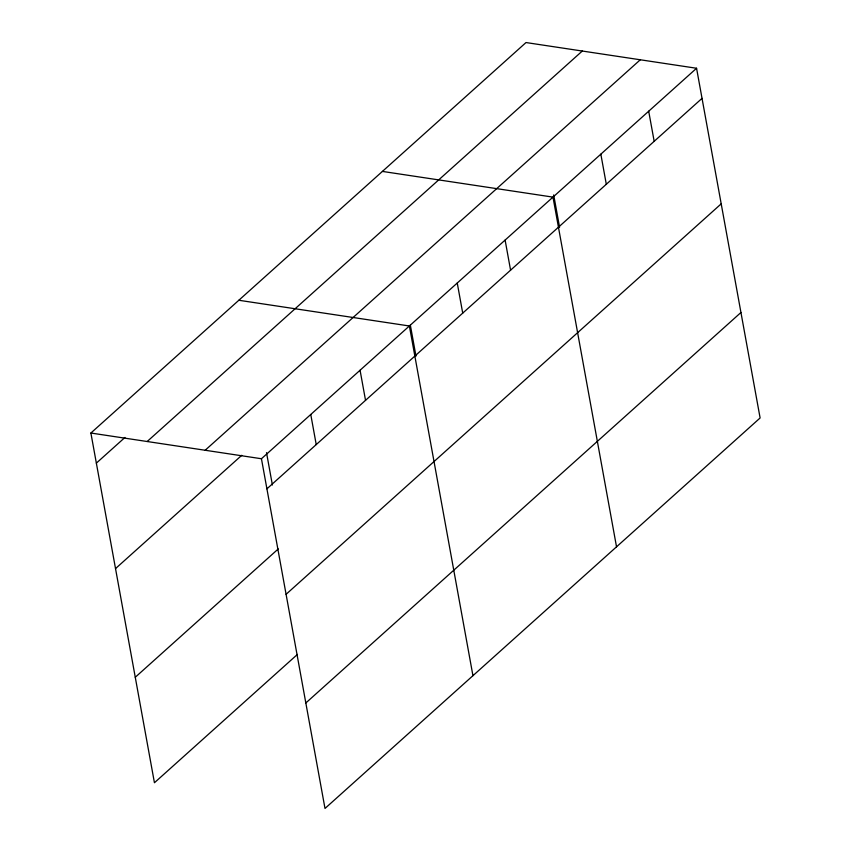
<?xml version="1.0" encoding="UTF-8"?>
<svg xmlns="http://www.w3.org/2000/svg" width="851" height="851" viewBox="0 0 851 851"><rect width="100%" height="100%" fill="white"/><g stroke="black" fill="none" stroke-linecap="round" stroke-linejoin="round"><path stroke-width="1.28" d="M297.446 654.398L154.435 782.739L90.887 433.031L526.003 42.55L696.565 68.261L760.113 417.969L324.997 808.45L261.448 458.742L696.565 68.261M96.354 463.125L124.959 437.457M147.17 441.509L582.286 51.039M205.165 450.253L640.282 59.783M115.523 568.596L241.758 455.306M266.916 488.836L702.032 98.365M135.266 677.258L278.277 548.927M286.085 594.306L721.201 203.836M305.828 702.979L740.944 312.498M382.418 171.413L552.98 197.124L616.528 546.831M238.823 300.265L409.384 325.986L472.943 675.683M90.887 433.031L261.448 458.742M648.696 111.215L654.174 141.309M600.838 154.169L606.306 184.263M553.693 194.932L559.575 227.281M505.111 240.078L510.579 270.171M457.253 283.032L462.721 313.125M410.342 325.082L415.979 356.133M360.069 370.238L365.536 400.332M310.764 414.49L316.232 444.584M266.512 452.647L272.394 484.996"/></g></svg>
